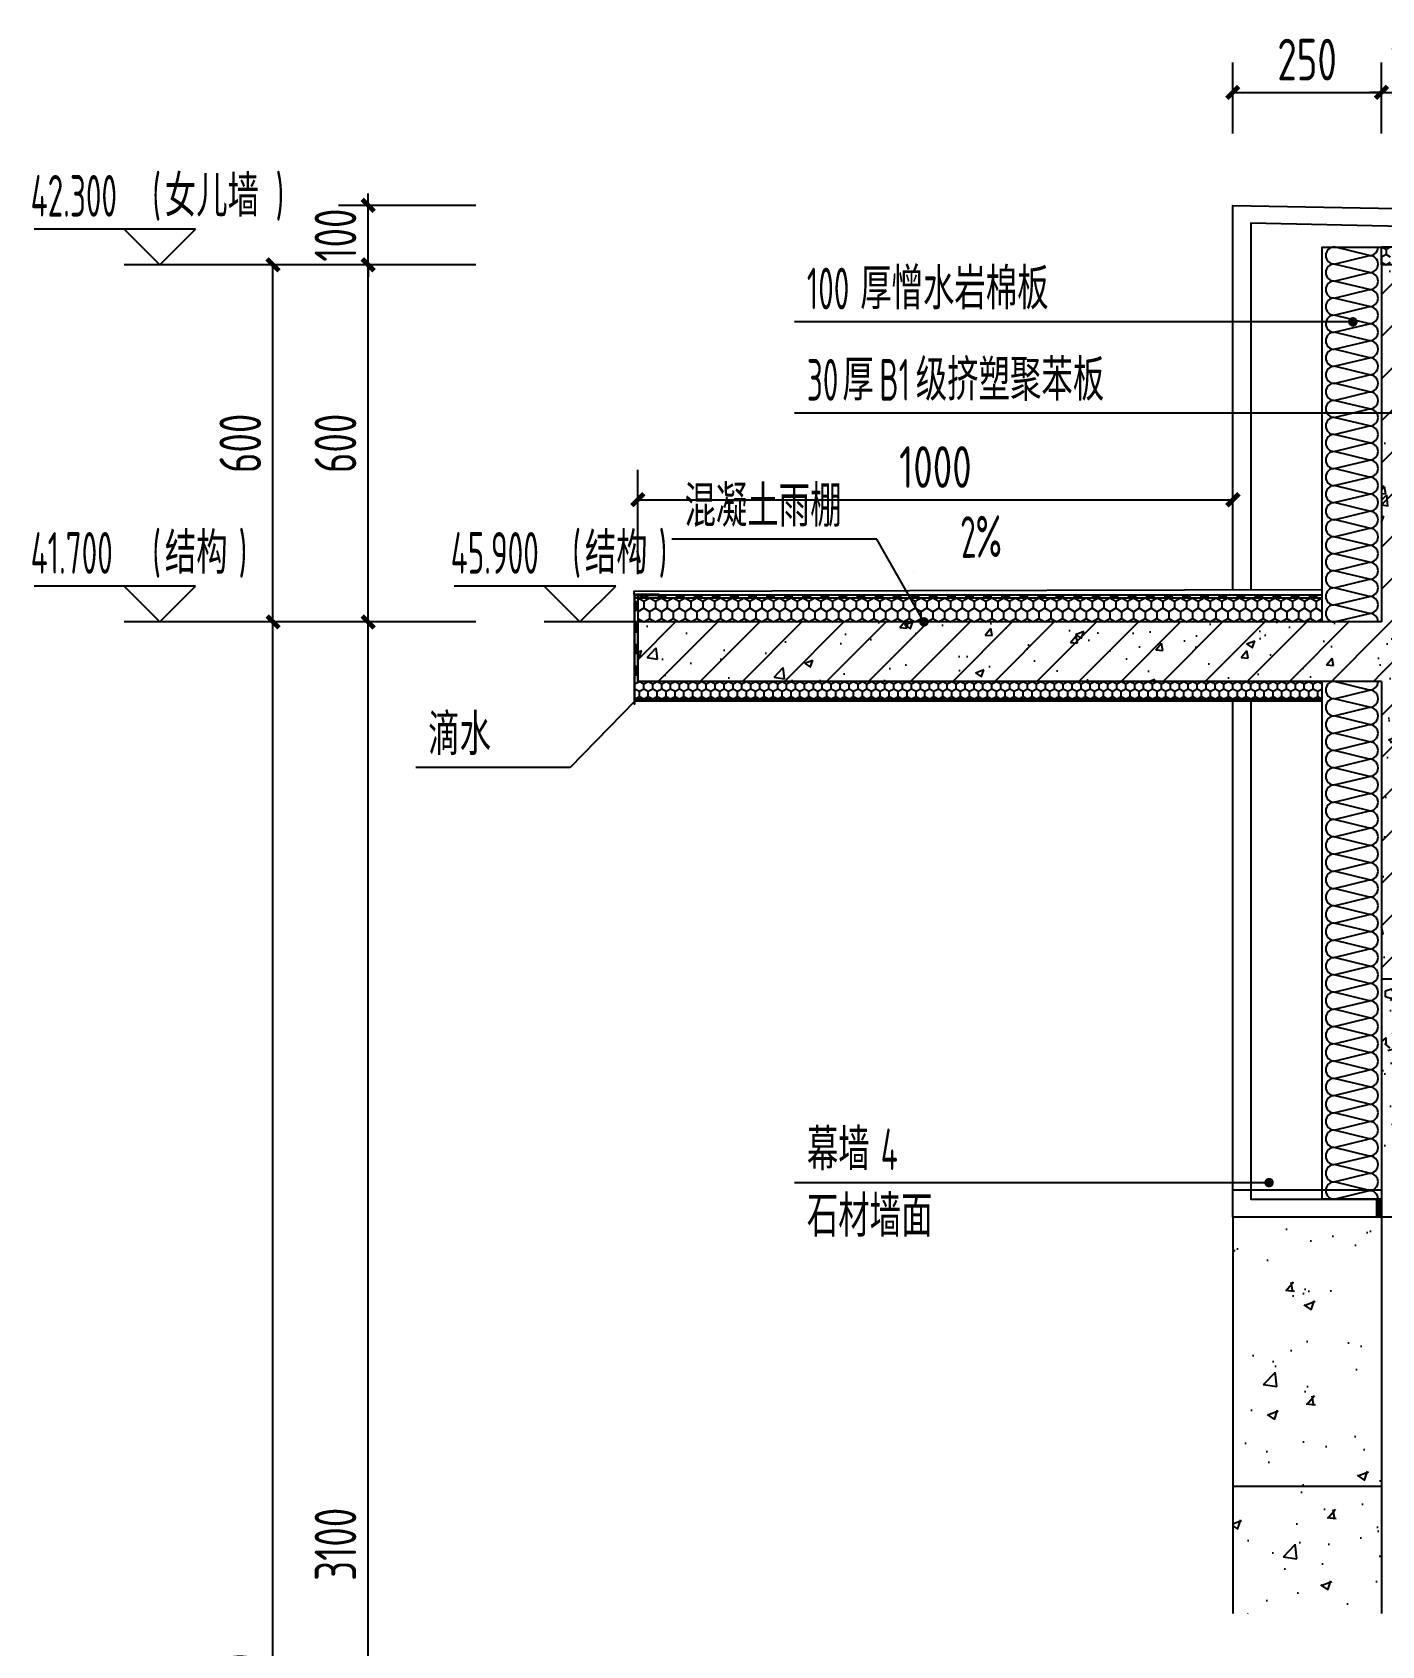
# Model space of a CAD drawing. Extents: x 198753 to 882193, y -399300 to 132460.
# Drawn here: x 385925 to 388193, y -201966 to -199255 of the extents above; entities that cross this region are included whole.
import ezdxf

# ---------------------------------------------------------------- set-up
doc = ezdxf.new("R2010")
doc.units = 0
doc.header["$LTSCALE"] = 1000
doc.header["$MEASUREMENT"] = 0
for name, color, linetype in [('01-标注_尺寸', 124, 'Continuous'), ('01-标注_标高', 200, 'Continuous'), ('01-标注_符号', 200, 'Continuous'), ('02-TEXT_标注', 130, 'Continuous'), ('05-填充_156', 156, 'Continuous'), ('05-填充_天正', 26, 'Continuous'), ('A-D-玻璃剖线', 130, 'Continuous'), ('A-D-金属剖线', 200, 'Continuous'), ('A-O_屋面', 201, 'Continuous'), ('A-O_防水层', 222, 'Continuous'), ('A-SUR_保温', 222, 'Continuous'), ('A_STR-砌块墙', 121, 'Continuous'), ('A_STR-砼墙', 51, 'Continuous'), ('A_STR-砼柱', 51, 'Continuous'), ('D_石材', 111, 'Continuous'), ('D_石材E', 114, 'Continuous'), ('钢龙骨', 173, 'Continuous')]:
    doc.layers.add(name, color=color, linetype=linetype)
doc.styles.add('_TCH_DIM', font='ROS1', dxfattribs={"width": 0.8, "bigfont": 'JD'})
doc.styles.add('_TCH_DIM_T3', font='ROS1', dxfattribs={"width": 0.8, "bigfont": 'JD'})
doc.dimstyles.new('_TCH_ARCH&&20', dxfattribs={"dimtxt": 70, "dimasz": 20, "dimexe": 50, "dimexo": 60, "dimgap": 20, "dimtad": 1, "dimdec": 0, "dimzin": 0, "dimdsep": 46, "dimtxsty": '_TCH_DIM_T3', "dimblk": 'ARCHTICK', "dimcen": 0.09, "dimclrt": 4, "dimazin": 2, "dimtfac": 1, "dimtdec": 0, "dimtix": 1, "dimtmove": 2, "dimatfit": 3, "dimfxl": 0, "dimtolj": 1, "dimtzin": 0, "dimarcsym": 0})
pattern_1 = [(45, (0, 0), (-35.355339, 35.355339), []), (50, (0, 0), (143.452037, -12.550427), [15, -165]), (355, (0, 0), (-27.750267, 150.438427), [12, -132]), (100.4514, (11.95, -1.05), (115.701876, 137.88791), [12.74804, -140.22842]), (46.1842, (0, 40), (213.44821, -33.1038), [22.5, -247.5]), (96.6356, (17.79, 37.24), (186.93254, 194.82357), [19.12206, -210.3426]), (351.1842, (0, 40), (186.93239, 194.82372), [18, -198]), (21, (20, 30), (119.38141, -80.523778), [15, -165]), (326, (20, 30), (48.663066, 145.03001), [12, -132]), (71.4514, (29.95, 23.29), (168.044526, 64.5061), [12.74804, -140.22842]), (37.5, (0, 0), (2.431971, 66.578771), [0, -130.4, 0, -134, 0, -132.5]), (7.5, (0, 0), (52.613907, 78.882342), [0, -76.4, 0, -127.4, 0, -50.5]), (327.5, (-44.6, 0), (106.764487, -4.5109743), [0, -50, 0, -156, 0, -207]), (317.5, (-64.6, 0), (116.637234, 20.020996), [0, -65, 0, -103.6, 0, -147])]

# ---------------------------------------------------------------- blocks, each defined once
blk = doc.blocks.new('$LinePat$岩棉板')
at = {"color": 0}
for p, q in [((0, -17), (12, -67)), ((12, -67), (24, -17))]:
    blk.add_line(p, q, dxfattribs=at)
for centre, start, end in [((12, -17), 0, 180), ((0, -67), 270, 0), ((24, -67), 180, 270)]:
    blk.add_arc(centre, 12, start, end, dxfattribs=at)
at = {"layer": 'Defpoints'}
blk.add_point((0, 0.1), dxfattribs=at)
at = {"layer": 'Defpoints', "color": 0}
blk.add_point((24, -84), dxfattribs=at)
blk = doc.blocks.new('_ArchTick')
at = {"color": 0, "linetype": 'ByBlock', "const_width": 0.4}
blk.add_lwpolyline([(-0.5, -0.5), (0.5, 0.5)], dxfattribs=at)
blk = doc.blocks.new('*D2001')
at = {"layer": '01-标注_尺寸', "color": 0, "lineweight": -2, "transparency": 16777216}
for p, q in [((387942.5, -199425), (387942.5, -199306)), ((388192.5, -199425), (388192.5, -199306)), ((387942.5, -199356), (388192.5, -199356))]:
    blk.add_line(p, q, dxfattribs=at)
at = {"layer": 'Defpoints', "color": 0, "transparency": 16777216}
for p in [(388192.5, -199356), (387942.5, -199485), (388192.5, -199485)]:
    blk.add_point(p, dxfattribs=at)
at = {"layer": '01-标注_尺寸', "color": 0, "lineweight": -2, "transparency": 16777216, "xscale": 20, "yscale": 20, "zscale": 20, "rotation": 180}
blk.add_blockref('_ArchTick', (387942.5, -199356), dxfattribs=at)
at = {"layer": '01-标注_尺寸', "color": 0, "lineweight": -2, "transparency": 16777216, "xscale": 20, "yscale": 20, "zscale": 20}
blk.add_blockref('_ArchTick', (388192.5, -199356), dxfattribs=at)
at = {"layer": '01-标注_尺寸', "color": 4, "transparency": 16777216, "insert": (388067.5, -199301), "char_height": 70, "attachment_point": 5, "style": '_TCH_DIM_T3'}
blk.add_mtext('\\A1;250', dxfattribs=at)
blk = doc.blocks.new('*D2002')
at = {"layer": '01-标注_尺寸', "color": 0, "lineweight": -2, "transparency": 16777216}
for p, q in [((388192.5, -199425), (388192.5, -199306)), ((388312.5, -199425), (388312.5, -199306)), ((388192.5, -199356), (388172.5, -199356)), ((388192.5, -199356), (388312.5, -199356)), ((388312.5, -199356), (388332.5, -199356))]:
    blk.add_line(p, q, dxfattribs=at)
at = {"layer": 'Defpoints', "color": 0, "transparency": 16777216}
for p in [(388312.5, -199356), (388192.5, -199485), (388312.5, -199485)]:
    blk.add_point(p, dxfattribs=at)
at = {"layer": '01-标注_尺寸', "color": 0, "lineweight": -2, "transparency": 16777216, "xscale": 20, "yscale": 20, "zscale": 20}
blk.add_blockref('_ArchTick', (388192.5, -199356), dxfattribs=at)
at = {"layer": '01-标注_尺寸', "color": 0, "lineweight": -2, "transparency": 16777216, "xscale": 20, "yscale": 20, "zscale": 20, "rotation": 180}
blk.add_blockref('_ArchTick', (388312.5, -199356), dxfattribs=at)
at = {"layer": '01-标注_尺寸', "color": 4, "transparency": 16777216, "insert": (388252.5, -199301), "char_height": 70, "attachment_point": 5, "style": '_TCH_DIM_T3'}
blk.add_mtext('\\A1;120', dxfattribs=at)
blk = doc.blocks.new('$LinePat$聚苯板')
at = {"color": 0}
for p, q in [((14.8, -8.6), (0, 0)), ((29.7, 0), (14.8, -8.6)), ((14.8, -25.7), (0, -34.3)), ((0, -34.3), (0, -51.4)), ((14.8, -8.6), (14.8, -25.7)), ((29.7, -34.3), (14.8, -25.7)), ((0, -51.4), (14.8, -60)), ((14.8, -60), (29.7, -51.4))]:
    blk.add_line(p, q, dxfattribs=at)
blk = doc.blocks.new('*D2006')
at = {"layer": '01-标注_尺寸', "color": 0, "lineweight": -2, "transparency": 16777216}
for p, q in [((386670.6, -200245.9), (386439.6, -200245.9)), ((386489.6, -203345.9), (386489.6, -200245.9)), ((386670.6, -203345.9), (386439.6, -203345.9))]:
    blk.add_line(p, q, dxfattribs=at)
at = {"layer": 'Defpoints', "color": 0, "transparency": 16777216}
for p in [(386489.6, -200245.9), (386730.6, -200245.9), (386730.6, -203345.9)]:
    blk.add_point(p, dxfattribs=at)
at = {"layer": '01-标注_尺寸', "color": 0, "lineweight": -2, "transparency": 16777216, "xscale": 20, "yscale": 20, "zscale": 20}
for p, rotation in [((386489.6, -200245.9), 90), ((386489.6, -203345.9), 270)]:
    blk.add_blockref('_ArchTick', p, dxfattribs=dict(at, rotation=rotation))
at = {"layer": '01-标注_尺寸', "color": 4, "transparency": 16777216, "insert": (386434.6, -201795.9), "char_height": 70, "attachment_point": 5, "rotation": 90, "style": '_TCH_DIM_T3'}
blk.add_mtext('\\A1;3100', dxfattribs=at)
blk = doc.blocks.new('*D2007')
at = {"layer": '01-标注_尺寸', "color": 0, "lineweight": -2, "transparency": 16777216}
for p, q in [((386670.6, -199645.9), (386439.6, -199645.9)), ((386489.6, -200245.9), (386489.6, -199645.9)), ((386670.6, -200245.9), (386439.6, -200245.9))]:
    blk.add_line(p, q, dxfattribs=at)
at = {"layer": 'Defpoints', "color": 0, "transparency": 16777216}
for p in [(386489.6, -199645.9), (386730.6, -199645.9), (386730.6, -200245.9)]:
    blk.add_point(p, dxfattribs=at)
at = {"layer": '01-标注_尺寸', "color": 0, "lineweight": -2, "transparency": 16777216, "xscale": 20, "yscale": 20, "zscale": 20}
for p, rotation in [((386489.6, -199645.9), 90), ((386489.6, -200245.9), 270)]:
    blk.add_blockref('_ArchTick', p, dxfattribs=dict(at, rotation=rotation))
at = {"layer": '01-标注_尺寸', "color": 4, "transparency": 16777216, "insert": (386434.6, -199945.9), "char_height": 70, "attachment_point": 5, "rotation": 90, "style": '_TCH_DIM_T3'}
blk.add_mtext('\\A1;600', dxfattribs=at)
blk = doc.blocks.new('*D2008')
at = {"layer": '01-标注_尺寸', "color": 0, "lineweight": -2, "transparency": 16777216}
for p, q in [((386670.6, -199545.9), (386439.6, -199545.9)), ((386489.6, -199545.9), (386489.6, -199525.9)), ((386489.6, -199645.9), (386489.6, -199545.9)), ((386670.6, -199645.9), (386439.6, -199645.9)), ((386489.6, -199645.9), (386489.6, -199665.9))]:
    blk.add_line(p, q, dxfattribs=at)
at = {"layer": 'Defpoints', "color": 0, "transparency": 16777216}
for p in [(386489.6, -199545.9), (386730.6, -199545.9), (386730.6, -199645.9)]:
    blk.add_point(p, dxfattribs=at)
at = {"layer": '01-标注_尺寸', "color": 0, "lineweight": -2, "transparency": 16777216, "xscale": 20, "yscale": 20, "zscale": 20}
for p, rotation in [((386489.6, -199545.9), 270), ((386489.6, -199645.9), 90)]:
    blk.add_blockref('_ArchTick', p, dxfattribs=dict(at, rotation=rotation))
at = {"layer": '01-标注_尺寸', "color": 4, "transparency": 16777216, "insert": (386434.6, -199595.9), "char_height": 70, "attachment_point": 5, "rotation": 90, "style": '_TCH_DIM_T3'}
blk.add_mtext('\\A1;100', dxfattribs=at)
blk = doc.blocks.new('*D2009')
at = {"layer": '01-标注_尺寸', "color": 0, "lineweight": -2, "transparency": 16777216}
for p, q in [((386942.8, -200165.8), (386942.8, -199990.6)), ((387942.8, -200165.8), (387942.8, -199990.6)), ((386942.8, -200040.6), (387942.8, -200040.6))]:
    blk.add_line(p, q, dxfattribs=at)
at = {"layer": 'Defpoints', "color": 0, "transparency": 16777216}
for p in [(387942.8, -200040.6), (386942.8, -200225.8), (387942.8, -200225.8)]:
    blk.add_point(p, dxfattribs=at)
at = {"layer": '01-标注_尺寸', "color": 0, "lineweight": -2, "transparency": 16777216, "xscale": 20, "yscale": 20, "zscale": 20, "rotation": 180}
blk.add_blockref('_ArchTick', (386942.8, -200040.6), dxfattribs=at)
at = {"layer": '01-标注_尺寸', "color": 0, "lineweight": -2, "transparency": 16777216, "xscale": 20, "yscale": 20, "zscale": 20}
blk.add_blockref('_ArchTick', (387942.8, -200040.6), dxfattribs=at)
at = {"layer": '01-标注_尺寸', "color": 4, "transparency": 16777216, "insert": (387442.8, -199985.6), "char_height": 70, "attachment_point": 5, "style": '_TCH_DIM_T3'}
blk.add_mtext('\\A1;1000', dxfattribs=at)
blk = doc.blocks.new('*D2010')
at = {"layer": '01-标注_尺寸', "color": 0, "lineweight": -2, "transparency": 16777216}
for p, q in [((386510.6, -200245.9), (386279.6, -200245.9)), ((386329.6, -203845.9), (386329.6, -200245.9)), ((386510.6, -203845.9), (386279.6, -203845.9))]:
    blk.add_line(p, q, dxfattribs=at)
at = {"layer": 'Defpoints', "color": 0, "transparency": 16777216}
for p in [(386329.6, -200245.9), (386570.6, -200245.9), (386570.6, -203845.9)]:
    blk.add_point(p, dxfattribs=at)
at = {"layer": '01-标注_尺寸', "color": 0, "lineweight": -2, "transparency": 16777216, "xscale": 20, "yscale": 20, "zscale": 20}
for p, rotation in [((386329.6, -200245.9), 90), ((386329.6, -203845.9), 270)]:
    blk.add_blockref('_ArchTick', p, dxfattribs=dict(at, rotation=rotation))
at = {"layer": '01-标注_尺寸', "color": 4, "transparency": 16777216, "insert": (386274.6, -202045.9), "char_height": 70, "attachment_point": 5, "rotation": 90, "style": '_TCH_DIM_T3'}
blk.add_mtext('\\A1;3600', dxfattribs=at)
blk = doc.blocks.new('*D2011')
at = {"layer": '01-标注_尺寸', "color": 0, "lineweight": -2, "transparency": 16777216}
for p, q in [((386510.6, -199645.9), (386279.6, -199645.9)), ((386329.6, -200245.9), (386329.6, -199645.9)), ((386510.6, -200245.9), (386279.6, -200245.9))]:
    blk.add_line(p, q, dxfattribs=at)
at = {"layer": 'Defpoints', "color": 0, "transparency": 16777216}
for p in [(386329.6, -199645.9), (386570.6, -199645.9), (386570.6, -200245.9)]:
    blk.add_point(p, dxfattribs=at)
at = {"layer": '01-标注_尺寸', "color": 0, "lineweight": -2, "transparency": 16777216, "xscale": 20, "yscale": 20, "zscale": 20}
for p, rotation in [((386329.6, -199645.9), 90), ((386329.6, -200245.9), 270)]:
    blk.add_blockref('_ArchTick', p, dxfattribs=dict(at, rotation=rotation))
at = {"layer": '01-标注_尺寸', "color": 4, "transparency": 16777216, "insert": (386274.6, -199945.9), "char_height": 70, "attachment_point": 5, "rotation": 90, "style": '_TCH_DIM_T3'}
blk.add_mtext('\\A1;600', dxfattribs=at)
blk = doc.blocks.new('$LinePat$防水层2')
at = {"color": 0}
blk.add_line((0, 0), (600, 0), dxfattribs=at)
blk.add_solid([(150, 0), (450, 0), (150, -100), (450, -100)], dxfattribs=at)

msp = doc.modelspace()

# ---------------------------------------------------------------- hatches: boundary and pattern name
at = {"layer": '05-填充_156'}
h = msp.add_hatch(dxfattribs=at)
h.set_pattern_fill('AR-CONC', color=256, scale=100)
h.set_pattern_definition([(50, (145635.42, 92399.07), (182.18467, -15.939086), [19.05, -209.55]), (355, (145635.42, 92399.07), (-35.24283, 191.05664), [15.24, -167.64]), (100.451, (145650.6, 92397.74), (146.9425, 175.11669), [16.19, -178.09]), (46.1842, (145635.42, 92449.87), (271.07904, -42.04233), [28.575, -314.325]), (96.6356, (145658, 92446.36), (237.40423, 247.42556), [24.285, -267.135]), (351.184, (145635.42, 92449.87), (237.4046, 247.42512), [22.86, -251.46]), (21, (145660.82, 92437.17), (151.61488, -102.26552), [19.05, -209.55]), (326, (145660.82, 92437.17), (61.80203, 184.18797), [15.24, -167.64]), (71.4514, (145673.45, 92428.64), (213.41649, 81.92286), [16.19, -178.09]), (37.5, (145635.42, 92399.067), (3.088603, 84.555039), [0, -165.608, 0, -170.18, 0, -168.275]), (7.5, (145635.42, 92399.07), (66.819663, 100.180575), [0, -97.028, 0, -161.798, 0, -64.135]), (327.5, (145578.776, 92399.07), (135.590595, -5.728744), [0, -63.5, 0, -198.12, 0, -262.89]), (317.5, (145553.38, 92399.07), (148.12918, 25.42649), [0, -82.55, 0, -131.572, 0, -186.69])])
h.paths.add_polyline_path([(387942.8, -201912.3), (388192.8, -201912.3), (388192.8, -201245.9), (387942.8, -201245.9)])
h.paths.add_polyline_path([(388192.8, -202199), (387942.8, -202199), (387942.8, -203445.9), (388192.8, -203445.9)])
at = {"layer": '05-填充_天正'}
h = msp.add_hatch(dxfattribs=at)
h.set_pattern_fill('钢筋混凝土', color=256, scale=20, style=0)
h.set_pattern_definition(pattern_1)
h.paths.add_polyline_path([(388192.8, -200245.9), (388312.8, -200245.9), (388312.8, -199645.9), (388192.8, -199645.9)])
h = msp.add_hatch(dxfattribs=at)
h.set_pattern_fill('钢筋混凝土', color=256, scale=20, style=0)
h.set_pattern_definition(pattern_1)
h.paths.add_polyline_path([(388192.8, -200345.9), (388192.8, -200245.9), (386942.8, -200245.9), (386942.8, -200345.9)])
h = msp.add_hatch(dxfattribs=at)
h.set_pattern_fill('钢筋混凝土', color=256, scale=20, style=0)
h.set_pattern_definition(pattern_1)
h.paths.add_polyline_path([(388192.8, -200845.9), (388492.8, -200845.9), (388492.8, -200245.9), (388192.8, -200245.9)])
h = msp.add_hatch(dxfattribs=at)
h.set_pattern_fill('加气混凝土', color=256, scale=20, style=0)
h.set_pattern_definition([(0, (70.8, -73.2), (120, 240), [0, -240]), (0, (-69.6, -105.6), (120, 240), [0, -240]), (0, (8.4, -108), (120, 240), [0, -240]), (0, (93.6, -37.2), (120, 240), [0, -240]), (0, (-6, -120), (120, 240), [0, -240]), (0, (117.6, 114), (120, 240), [0, -240]), (0, (44.4, 94.8), (120, 240), [0, -240]), (0, (82.8, 64.8), (120, 240), [0, -240]), (0, (-112.8, 60), (120, 240), [0, -240]), (0, (4.8, 49.2), (120, 240), [0, -240]), (0, (-40.8, -12), (120, 240), [0, -240]), (0, (-38.4, -102), (120, 240), [0, -240]), (0, (51.6, -111.6), (120, 240), [0, -240]), (0, (117.6, -6), (120, 240), [0, -240]), (0, (-106.8, -43.2), (120, 240), [0, -240]), (0, (-86.4, -2.4), (120, 240), [0, -240]), (0, (7.2, -19.2), (120, 240), [0, -240]), (0, (-26.4, -54), (120, 240), [0, -240]), (0, (-45.6, 25.2), (120, 240), [0, -240]), (0, (-15.6, 115.2), (120, 240), [0, -240]), (0, (-97.2, -93.6), (120, 240), [0, -240]), (0, (34.8, 66), (120, 240), [0, -240]), (0, (-76.8, 69.6), (120, 240), [0, -240]), (0, (-96, 100.8), (120, 240), [0, -240]), (130.601294, (102.857, 38.857), (-599.99999337, 720.00000315), [10.53662, -4414.8444]), (18.434949, (85.714, 43.43), (599.9999978, 239.9999982), [10.8421, -1507.05116]), (90, (85.71, 33.14), (120, 240), [10.28571, -469.71426]), (161.565051, (96, 29.714), (-600.000003, 239.999982), [10.8421, -1507.05116]), (53.130102, (96, 29.714), (120, 240), [11.42857, -1188.5714]), (135, (105.14, -92.57), (-120.000015, 239.999984), [9.69746, -669.12504]), (45, (91.43, -92.57), (120, 239.999999), [9.69746, -669.12504]), (135, (98.286, -99.43), (-120.000015, 239.999984), [9.69746, -669.12504]), (45, (98.286, -99.43), (120, 239.999999), [9.69746, -669.12504]), (116.56505, (-10.29, 68.57), (-2e-05, 479.99999), [12.77753, -255.5506]), (180, (-16, 80), (-120, 240), [13.71429, -226.2857]), (63.43495, (-35.43, 68.57), (1e-06, 480), [12.77753, -255.5506]), (116.56505, (-29.71, 57.14), (-2e-05, 479.99999), [12.77753, -255.5506]), (0, (-29.71, 57.14), (120, 240), [13.71429, -226.2857]), (63.43495, (-16, 57.14), (1e-06, 480), [12.77753, -255.5506]), (107.102728, (80, -12.571), (-359.99998624, 1200.00000194), [15.54454, -6513.161]), (143.972626, (75.429, 2.286), (-2279.9999711, 1679.9999981), [15.54454, -3248.808]), (180, (62.86, 11.43), (-120, 240), [14.85714, -225.14284]), (36.0273733, (35.429, 2.286), (2279.99998315, 1679.9999819), [15.54454, -3248.808]), (71.565051, (30.857, -11.43), (360.000002, 1199.999998), [14.45613, -1503.43712]), (107.102728, (35.429, -26.286), (-359.99998624, 1200.00000194), [15.54454, -6513.161]), (143.972626, (48, -35.429), (-2279.9999711, 1679.9999981), [15.54454, -3248.808]), (0, (48, -35.43), (120, 240), [14.85714, -225.14284]), (36.0273733, (62.857, -35.429), (2279.99998315, 1679.9999819), [15.54454, -3248.808]), (71.565051, (75.43, -26.286), (360.000002, 1199.999998), [14.45613, -1503.43712]), (150.255118, (82.286, 99.43), (-360.0000009, 239.999997), [9.21401, -1925.72784]), (90, (74.29, 94.86), (120, 240), [9.14286, -470.8571]), (29.744881, (74.286, 94.857), (360.0000002, 239.9999989), [9.21401, -1925.72784]), (116.56505, (26.29, -70.86), (-2e-05, 479.99999), [12.77753, -255.5506]), (168.690067, (20.571, -59.429), (-1080.0000008, 239.999994), [11.6549, -2435.8742]), (41.185925, (0, -65.143), (2999.99998182, 2639.99997692), [12.14874, -5090.3208]), (90, (0, -76.57), (120, 240), [11.42857, -468.5714]), (138.814074, (9.143, -84.571), (-2999.99994668, 2640.0000168), [12.14874, -5090.3208]), (16.6992442, (9.143, -84.571), (3959.9999702, 1199.99998743), [11.93178, -4999.415]), (60.945396, (20.571, -81.143), (119.99999968, 239.99999788), [11.76643, -4930.1358]), (109.983106, (-74.286, 29.714), (-600.00000226, 1679.99999555), [13.3768, -5604.879]), (155.556045, (-78.857, 42.286), (-1560.00000595, 719.99998504), [13.8092, -5786.0526]), (24.4439547, (-104, 42.286), (1560.00000078, 719.99999654), [13.8092, -5786.0526]), (70.0168934, (-108.571, 29.714), (600.0000018, 1679.99999583), [13.3768, -5604.879]), (109.983106, (-104, 17.143), (-600.00000226, 1679.99999555), [13.3768, -5604.879]), (160.016893, (-91.429, 12.571), (-600.0000004, 239.9999891), [13.3768, -2795.751]), (19.9831065, (-91.429, 12.571), (599.9999967, 239.9999996), [13.3768, -2795.751]), (70.0168934, (-78.857, 17.143), (600.0000018, 1679.99999583), [13.3768, -5604.879]), (122.005383, (14.857, 8), (-120.0000161, 239.9999877), [10.78169, -2253.3736]), (18.434949, (-1.143, 13.714), (599.9999978, 239.9999982), [10.8421, -1507.05116]), (90, (-1.14, 3.43), (120, 240), [10.28571, -469.71426]), (161.565051, (9.143, 0), (-600.000003, 239.999982), [10.8421, -1507.05116]), (54.4623222, (9.143, 0), (839.9999988, 1199.9999982), [9.83123, -4119.2846]), (116.56505, (-54.86, -50.29), (-2e-05, 479.99999), [12.77753, -255.5506]), (180, (-60.57, -38.86), (-120, 240), [12.57143, -227.42856]), (59.0362434, (-80, -50.286), (120.0000004, 239.9999988), [13.32789, -2785.5288]), (120.963756, (-73.143, -61.714), (-120.0000164, 239.999989), [13.32789, -2785.5288]), (0, (-73.14, -61.71), (120, 240), [12.57143, -227.42856]), (63.43495, (-60.57, -61.71), (1e-06, 480), [12.77753, -255.5506])])
h.paths.add_polyline_path([(388392.8, -200845.9), (388192.8, -200845.9), (388192.8, -201245.9), (388392.8, -201245.9)])

# ---------------------------------------------------------------- linework, layer by layer
at = {"layer": '01-标注_标高'}
for p, q in [((386199.6, -199585.9), (385928.3, -199585.9)), ((386139.6, -199645.9), (386079.6, -199585.9)), ((386139.6, -199645.9), (386199.6, -199585.9)), ((386279.6, -199645.9), (386079.6, -199645.9)), ((386199.6, -200185.9), (385928.3, -200185.9)), ((386139.6, -200245.9), (386079.6, -200185.9)), ((386139.6, -200245.9), (386199.6, -200185.9)), ((386905.5, -200185.9), (386634.2, -200185.9)), ((386845.5, -200245.9), (386785.5, -200185.9)), ((386845.5, -200245.9), (386905.5, -200185.9)), ((386279.6, -200245.9), (386079.6, -200245.9)), ((386985.5, -200245.9), (386785.5, -200245.9))]:
    msp.add_line(p, q, dxfattribs=at)
at = {"layer": '01-标注_符号'}
for p, q in [((387815.9, -199741.7), (387205.8, -199741.7)), ((388144.5, -199741.7), (387815.9, -199741.7)), ((387815.9, -199895.1), (387205.8, -199895.1)), ((388333.4, -199895.1), (387815.9, -199895.1)), ((387344.4, -200107), (387000.1, -200107)), ((387423.6, -200245.9), (387344.4, -200107)), ((386937.8, -200378.9), (386828.8, -200490.7)), ((386828.8, -200490.7), (386569.4, -200490.7)), ((387815.9, -201188.2), (387205.8, -201188.2)), ((388003.6, -201188.2), (387815.9, -201188.2))]:
    msp.add_line(p, q, dxfattribs=at)
for points in [[(388120, -199518.9, 0, 0, 0), (388278.7, -199526.5, 16, 0, 0), (388338.6, -199529.4, 0, 0, 0)], [(387624.6, -200155.2, 0, 0, 0), (387465.9, -200160.3, 16, 0, 0), (387406, -200162.3, 0, 0, 0)]]:
    msp.add_lwpolyline(points, format="xyseb", dxfattribs=at)
at = {"layer": '01-标注_符号', "const_width": 8}
for points in [[(388148.5, -199741.7, 1), (388140.5, -199741.7, 1)], [(387425.6, -200249.4, 1), (387421.7, -200242.4, 1)], [(388007.6, -201188.2, 1), (387999.6, -201188.2, 1)]]:
    msp.add_lwpolyline(points, format="xyb", close=True, dxfattribs=at)
at = {"layer": 'A-D-玻璃剖线'}
msp.add_line((388192.8, -201245.9), (388192.8, -201912.3), dxfattribs=at)
at = {"layer": 'A-D-金属剖线'}
msp.add_lwpolyline([(386937.8, -200378.6), (386937.8, -200200.9), (386977.8, -200200.9), (386977.8, -200199.9), (386936.8, -200199.9), (386936.8, -200383.6), (386937.8, -200383.6)], close=True, dxfattribs=at)
at = {"layer": 'A-O_屋面'}
for points in [[(386936.8, -200199.9), (386936.8, -200194.3), (388092.8, -200191.2)], [(388092.8, -200378.9), (386937.8, -200378.9)]]:
    msp.add_lwpolyline(points, dxfattribs=at)
at = {"layer": 'A-O_防水层'}
for p, q in [((388092.8, -200200.9), (386942.8, -200200.9)), ((388092.8, -200205.9), (386942.8, -200205.9))]:
    msp.add_line(p, q, dxfattribs=at)
at = {"layer": 'A-SUR_保温'}
msp.add_line((388192.8, -199645.9), (388192.8, -199615.9), dxfattribs=at)
for points in [[(388092.8, -200245.9), (388092.8, -199615.9), (388192.8, -199615.9)], [(388347.8, -199615.9), (388192.8, -199615.9)], [(388192.8, -201215.9), (388092.8, -201215.9), (388092.8, -200345.9)]]:
    msp.add_lwpolyline(points, dxfattribs=at)
at = {"layer": 'A-SUR_保温', "color": 26}
msp.add_lwpolyline([(388092.8, -200375.9), (386937.8, -200375.9)], dxfattribs=at)
at = {"layer": 'A_STR-砌块墙'}
for p in [(388192.8, -200845.9), (388392.8, -201245.9)]:
    msp.add_line(p, (388192.8, -201245.9), dxfattribs=at)
at = {"layer": 'A_STR-砼墙'}
for p, q in [((388192.8, -199645.9), (388192.8, -200245.9)), ((388312.8, -199645.9), (388192.8, -199645.9)), ((388192.8, -200245.9), (386942.8, -200245.9)), ((386942.8, -200345.9), (386942.8, -200245.9)), ((388192.8, -200345.9), (386942.8, -200345.9))]:
    msp.add_line(p, q, dxfattribs=at)
at = {"layer": 'A_STR-砼柱'}
for p, q in [((388192.8, -200345.9), (388192.8, -200845.9)), ((388192.8, -200845.9), (388492.8, -200845.9))]:
    msp.add_line(p, q, dxfattribs=at)
at = {"layer": 'D_石材'}
for points in [[(387942.8, -200191.6), (387942.8, -199545.9), (388462.5, -199555.9), (388462.5, -199695.9), (388432.5, -199695.9), (388432.5, -199585.9), (387972.8, -199575.9), (387972.8, -200191.5)], [(387972.8, -200378.9), (387972.8, -201215.9), (388192.8, -201215.9), (388192.8, -201245.9), (387942.8, -201245.9), (387942.8, -200378.9)]]:
    msp.add_lwpolyline(points, dxfattribs=at)
at = {"layer": 'D_石材E'}
for p, q in [((387942.8, -201200.3), (388192.8, -201200.3)), ((387942.8, -201245.9), (387942.8, -201912.3)), ((387942.8, -201698.1), (388192.8, -201698.1))]:
    msp.add_line(p, q, dxfattribs=at)
at = {"layer": '钢龙骨', "const_width": 10}
msp.add_lwpolyline([(388187.7, -201245.9), (388187.7, -201216.2)], dxfattribs=at)

# ---------------------------------------------------------------- block references
at = {"layer": 'A-O_防水层', "yscale": 0.05, "zscale": 0.05}
for p, xscale, rotation in [((386968.2, -200205.9), 0.05065789473672723, 179.9999999999942), ((386942.8, -200200.9), 0.06041666666671517, 269.999999999954), ((386998.6, -200205.9), 0.05065789473672723, 179.9999999999942), ((387029, -200205.9), 0.05065789473672723, 179.9999999999942), ((387059.4, -200205.9), 0.05065789473672723, 179.9999999999942), ((387089.8, -200205.9), 0.05065789473672723, 179.9999999999942), ((387120.1, -200205.9), 0.05065789473672723, 179.9999999999942), ((387150.5, -200205.9), 0.05065789473672723, 179.9999999999942), ((387180.9, -200205.9), 0.05065789473672723, 179.9999999999942), ((387211.3, -200205.9), 0.05065789473672723, 179.9999999999942), ((387241.7, -200205.9), 0.05065789473672723, 179.9999999999942), ((387272.1, -200205.9), 0.05065789473672723, 179.9999999999942), ((387302.5, -200205.9), 0.05065789473672723, 179.9999999999942), ((387332.9, -200205.9), 0.05065789473672723, 179.9999999999942), ((387363.3, -200205.9), 0.05065789473672723, 179.9999999999942), ((387393.7, -200205.9), 0.05065789473672723, 179.9999999999942), ((387424.1, -200205.9), 0.05065789473672723, 179.9999999999942), ((387454.5, -200205.9), 0.05065789473672723, 179.9999999999942), ((387484.9, -200205.9), 0.05065789473672723, 179.9999999999942), ((387515.3, -200205.9), 0.05065789473672723, 179.9999999999942), ((387545.7, -200205.9), 0.05065789473672723, 179.9999999999942), ((387576.1, -200205.9), 0.05065789473672723, 179.9999999999942), ((387606.5, -200205.9), 0.05065789473672723, 179.9999999999942), ((387636.9, -200205.9), 0.05065789473672723, 179.9999999999942), ((387667.3, -200205.9), 0.05065789473672723, 179.9999999999942), ((387697.6, -200205.9), 0.05065789473672723, 179.9999999999942), ((387728, -200205.9), 0.05065789473672723, 179.9999999999942), ((387758.4, -200205.9), 0.05065789473672723, 179.9999999999942), ((387788.8, -200205.9), 0.05065789473672723, 179.9999999999942), ((387819.2, -200205.9), 0.05065789473672723, 179.9999999999942), ((387849.6, -200205.9), 0.05065789473672723, 179.9999999999942), ((387880, -200205.9), 0.05065789473672723, 179.9999999999942), ((387910.4, -200205.9), 0.05065789473672723, 179.9999999999942), ((387940.8, -200205.9), 0.05065789473672723, 179.9999999999942), ((387971.2, -200205.9), 0.05065789473672723, 179.9999999999942), ((388001.6, -200205.9), 0.05065789473672723, 179.9999999999942), ((388032, -200205.9), 0.05065789473672723, 179.9999999999942), ((388062.4, -200205.9), 0.05065789473672723, 179.9999999999942), ((388092.8, -200205.9), 0.05065789473672723, 179.9999999999942), ((386942.8, -200237.2), 0.06041666666671517, 269.999999999954), ((386942.8, -200273.4), 0.06041666666671517, 269.999999999954), ((386942.8, -200309.7), 0.06041666666671517, 269.999999999954)]:
    msp.add_blockref('$LinePat$防水层2', p, dxfattribs=dict(at, xscale=xscale, rotation=rotation))
at = {"layer": 'A-SUR_保温', "yscale": 1.188379012465143, "zscale": 1.188379012465143}
for p, xscale, rotation in [((388092.8, -199644.5), 1.193181817180224, 89.9999999997565), ((388092.8, -199673.2), 1.193181817180224, 89.9999999997565), ((388092.8, -199701.8), 1.193181817180224, 89.9999999997565), ((388092.8, -199730.4), 1.193181817180224, 89.9999999997565), ((388092.8, -199759.1), 1.193181817180224, 89.9999999997565), ((388092.8, -199787.7), 1.193181817180224, 89.9999999997565), ((388092.8, -199816.4), 1.193181817180224, 89.9999999997565), ((388092.8, -199845), 1.193181817180224, 89.9999999997565), ((388092.8, -199873.6), 1.193181817180224, 89.9999999997565), ((388092.8, -199902.3), 1.193181817180224, 89.9999999997565), ((388092.8, -199930.9), 1.193181817180224, 89.9999999997565), ((388092.8, -199959.5), 1.193181817180224, 89.9999999997565), ((388092.8, -199988.2), 1.193181817180224, 89.9999999997565), ((388092.8, -200016.8), 1.193181817180224, 89.9999999997565), ((388092.8, -200045.4), 1.193181817180224, 89.9999999997565), ((388092.8, -200074.1), 1.193181817180224, 89.9999999997565), ((388092.8, -200102.7), 1.193181817180224, 89.9999999997565), ((388092.8, -200131.4), 1.193181817180224, 89.9999999997565), ((388092.8, -200160), 1.193181817180224, 89.9999999997565), ((388092.8, -200188.6), 1.193181817180224, 89.9999999997565), ((388092.8, -200217.3), 1.193181817180224, 89.9999999997565), ((388092.8, -200245.9), 1.193181817180224, 89.9999999997565), ((388092.8, -200374.9), 1.208333332324893, 90.00000000033732), ((388092.8, -200403.9), 1.208333332324893, 90.00000000033732), ((388092.8, -200432.9), 1.208333332324893, 90.00000000033732), ((388092.8, -200461.9), 1.208333332324893, 90.00000000033732), ((388092.8, -200490.9), 1.208333332324893, 90.00000000033732), ((388092.8, -200519.9), 1.208333332324893, 90.00000000033732), ((388092.8, -200548.9), 1.208333332324893, 90.00000000033732), ((388092.8, -200577.9), 1.208333332324893, 90.00000000033732), ((388092.8, -200606.9), 1.208333332324893, 90.00000000033732), ((388092.8, -200635.9), 1.208333332324893, 90.00000000033732), ((388092.8, -200664.9), 1.208333332324893, 90.00000000033732), ((388092.8, -200693.9), 1.208333332324893, 90.00000000033732), ((388092.8, -200722.9), 1.208333332324893, 90.00000000033732), ((388092.8, -200751.9), 1.208333332324893, 90.00000000033732), ((388092.8, -200780.9), 1.208333332324893, 90.00000000033732), ((388092.8, -200809.9), 1.208333332324893, 90.00000000033732), ((388092.8, -200838.9), 1.208333332324893, 90.00000000033732), ((388092.8, -200867.9), 1.208333332324893, 90.00000000033732), ((388092.8, -200896.9), 1.208333332324893, 90.00000000033732), ((388092.8, -200925.9), 1.208333332324893, 90.00000000033732), ((388092.8, -200954.9), 1.208333332324893, 90.00000000033732), ((388092.8, -200983.9), 1.208333332324893, 90.00000000033732), ((388092.8, -201012.9), 1.208333332324893, 90.00000000033732), ((388092.8, -201041.9), 1.208333332324893, 90.00000000033732), ((388092.8, -201070.9), 1.208333332324893, 90.00000000033732), ((388092.8, -201099.9), 1.208333332324893, 90.00000000033732), ((388092.8, -201128.9), 1.208333332324893, 90.00000000033732), ((388092.8, -201157.9), 1.208333332324893, 90.00000000033732), ((388092.8, -201186.9), 1.208333332324893, 90.00000000033732), ((388092.8, -201215.9), 1.208333332324893, 90.00000000033732)]:
    msp.add_blockref('$LinePat$岩棉板', p, dxfattribs=dict(at, xscale=xscale, rotation=rotation))
at = {"layer": 'A-SUR_保温', "color": 26, "xscale": 0.505181485568187, "yscale": 0.5, "zscale": 0.5}
msp.add_blockref('$LinePat$聚苯板', (388192.8, -199615.9), dxfattribs=at)
at = {"layer": 'A-SUR_保温', "color": 26}
for p, xscale, yscale, zscale, rotation in [((386942.8, -200205.9), 0.6677686303111119, 0.6666666666666666, 0.6666666666666666, 359.9999999999971), ((386962.6, -200205.9), 0.6677686303111119, 0.6666666666666666, 0.6666666666666666, 359.9999999999971), ((386982.4, -200205.9), 0.6677686303111119, 0.6666666666666666, 0.6666666666666666, 359.9999999999971), ((387002.3, -200205.9), 0.6677686303111119, 0.6666666666666666, 0.6666666666666666, 359.9999999999971), ((387022.1, -200205.9), 0.6677686303111119, 0.6666666666666666, 0.6666666666666666, 359.9999999999971), ((387041.9, -200205.9), 0.6677686303111119, 0.6666666666666666, 0.6666666666666666, 359.9999999999971), ((387061.7, -200205.9), 0.6677686303111119, 0.6666666666666666, 0.6666666666666666, 359.9999999999971), ((387081.6, -200205.9), 0.6677686303111119, 0.6666666666666666, 0.6666666666666666, 359.9999999999971), ((387101.4, -200205.9), 0.6677686303111119, 0.6666666666666666, 0.6666666666666666, 359.9999999999971), ((387121.2, -200205.9), 0.6677686303111119, 0.6666666666666666, 0.6666666666666666, 359.9999999999971), ((387141.1, -200205.9), 0.6677686303111119, 0.6666666666666666, 0.6666666666666666, 359.9999999999971), ((387160.9, -200205.9), 0.6677686303111119, 0.6666666666666666, 0.6666666666666666, 359.9999999999971), ((387180.7, -200205.9), 0.6677686303111119, 0.6666666666666666, 0.6666666666666666, 359.9999999999971), ((387200.5, -200205.9), 0.6677686303111119, 0.6666666666666666, 0.6666666666666666, 359.9999999999971), ((387220.4, -200205.9), 0.6677686303111119, 0.6666666666666666, 0.6666666666666666, 359.9999999999971), ((387240.2, -200205.9), 0.6677686303111119, 0.6666666666666666, 0.6666666666666666, 359.9999999999971), ((387260, -200205.9), 0.6677686303111119, 0.6666666666666666, 0.6666666666666666, 359.9999999999971), ((387279.8, -200205.9), 0.6677686303111119, 0.6666666666666666, 0.6666666666666666, 359.9999999999971), ((387299.7, -200205.9), 0.6677686303111119, 0.6666666666666666, 0.6666666666666666, 359.9999999999971), ((387319.5, -200205.9), 0.6677686303111119, 0.6666666666666666, 0.6666666666666666, 359.9999999999971), ((387339.3, -200205.9), 0.6677686303111119, 0.6666666666666666, 0.6666666666666666, 359.9999999999971), ((387359.2, -200205.9), 0.6677686303111119, 0.6666666666666666, 0.6666666666666666, 359.9999999999971), ((387379, -200205.9), 0.6677686303111119, 0.6666666666666666, 0.6666666666666666, 359.9999999999971), ((387398.8, -200205.9), 0.6677686303111119, 0.6666666666666666, 0.6666666666666666, 359.9999999999971), ((387418.6, -200205.9), 0.6677686303111119, 0.6666666666666666, 0.6666666666666666, 359.9999999999971), ((387438.5, -200205.9), 0.6677686303111119, 0.6666666666666666, 0.6666666666666666, 359.9999999999971), ((387458.3, -200205.9), 0.6677686303111119, 0.6666666666666666, 0.6666666666666666, 359.9999999999971), ((387478.1, -200205.9), 0.6677686303111119, 0.6666666666666666, 0.6666666666666666, 359.9999999999971), ((387498, -200205.9), 0.6677686303111119, 0.6666666666666666, 0.6666666666666666, 359.9999999999971), ((387517.8, -200205.9), 0.6677686303111119, 0.6666666666666666, 0.6666666666666666, 359.9999999999971), ((387537.6, -200205.9), 0.6677686303111119, 0.6666666666666666, 0.6666666666666666, 359.9999999999971), ((387557.4, -200205.9), 0.6677686303111119, 0.6666666666666666, 0.6666666666666666, 359.9999999999971), ((387577.3, -200205.9), 0.6677686303111119, 0.6666666666666666, 0.6666666666666666, 359.9999999999971), ((387597.1, -200205.9), 0.6677686303111119, 0.6666666666666666, 0.6666666666666666, 359.9999999999971), ((387616.9, -200205.9), 0.6677686303111119, 0.6666666666666666, 0.6666666666666666, 359.9999999999971), ((387636.7, -200205.9), 0.6677686303111119, 0.6666666666666666, 0.6666666666666666, 359.9999999999971), ((387656.6, -200205.9), 0.6677686303111119, 0.6666666666666666, 0.6666666666666666, 359.9999999999971), ((387676.4, -200205.9), 0.6677686303111119, 0.6666666666666666, 0.6666666666666666, 359.9999999999971), ((387696.2, -200205.9), 0.6677686303111119, 0.6666666666666666, 0.6666666666666666, 359.9999999999971), ((387716.1, -200205.9), 0.6677686303111119, 0.6666666666666666, 0.6666666666666666, 359.9999999999971), ((387735.9, -200205.9), 0.6677686303111119, 0.6666666666666666, 0.6666666666666666, 359.9999999999971), ((387755.7, -200205.9), 0.6677686303111119, 0.6666666666666666, 0.6666666666666666, 359.9999999999971), ((387775.5, -200205.9), 0.6677686303111119, 0.6666666666666666, 0.6666666666666666, 359.9999999999971), ((387795.4, -200205.9), 0.6677686303111119, 0.6666666666666666, 0.6666666666666666, 359.9999999999971), ((387815.2, -200205.9), 0.6677686303111119, 0.6666666666666666, 0.6666666666666666, 359.9999999999971), ((387835, -200205.9), 0.6677686303111119, 0.6666666666666666, 0.6666666666666666, 359.9999999999971), ((387854.8, -200205.9), 0.6677686303111119, 0.6666666666666666, 0.6666666666666666, 359.9999999999971), ((387874.7, -200205.9), 0.6677686303111119, 0.6666666666666666, 0.6666666666666666, 359.9999999999971), ((387894.5, -200205.9), 0.6677686303111119, 0.6666666666666666, 0.6666666666666666, 359.9999999999971), ((387914.3, -200205.9), 0.6677686303111119, 0.6666666666666666, 0.6666666666666666, 359.9999999999971), ((387934.2, -200205.9), 0.6677686303111119, 0.6666666666666666, 0.6666666666666666, 359.9999999999971), ((387954, -200205.9), 0.6677686303111119, 0.6666666666666666, 0.6666666666666666, 359.9999999999971), ((387973.8, -200205.9), 0.6677686303111119, 0.6666666666666666, 0.6666666666666666, 359.9999999999971), ((387993.6, -200205.9), 0.6677686303111119, 0.6666666666666666, 0.6666666666666666, 359.9999999999971), ((388013.5, -200205.9), 0.6677686303111119, 0.6666666666666666, 0.6666666666666666, 359.9999999999971), ((388033.3, -200205.9), 0.6677686303111119, 0.6666666666666666, 0.6666666666666666, 359.9999999999971), ((388053.1, -200205.9), 0.6677686303111119, 0.6666666666666666, 0.6666666666666666, 359.9999999999971), ((388073, -200205.9), 0.6677686303111119, 0.6666666666666666, 0.6666666666666666, 359.9999999999971), ((386937.8, -200375.9), -0.5051814855402251, 0.5, 0.5, 180), ((386952.8, -200375.9), -0.5051814855402251, 0.5, 0.5, 180), ((386967.8, -200375.9), -0.5051814855402251, 0.5, 0.5, 180), ((386982.8, -200375.9), -0.5051814855402251, 0.5, 0.5, 180), ((386997.8, -200375.9), -0.5051814855402251, 0.5, 0.5, 180), ((387012.8, -200375.9), -0.5051814855402251, 0.5, 0.5, 180), ((387027.8, -200375.9), -0.5051814855402251, 0.5, 0.5, 180), ((387042.8, -200375.9), -0.5051814855402251, 0.5, 0.5, 180), ((387057.8, -200375.9), -0.5051814855402251, 0.5, 0.5, 180), ((387072.8, -200375.9), -0.5051814855402251, 0.5, 0.5, 180), ((387087.8, -200375.9), -0.5051814855402251, 0.5, 0.5, 180), ((387102.8, -200375.9), -0.5051814855402251, 0.5, 0.5, 180), ((387117.8, -200375.9), -0.5051814855402251, 0.5, 0.5, 180), ((387132.8, -200375.9), -0.5051814855402251, 0.5, 0.5, 180), ((387147.8, -200375.9), -0.5051814855402251, 0.5, 0.5, 180), ((387162.8, -200375.9), -0.5051814855402251, 0.5, 0.5, 180), ((387177.8, -200375.9), -0.5051814855402251, 0.5, 0.5, 180), ((387192.8, -200375.9), -0.5051814855402251, 0.5, 0.5, 180), ((387207.8, -200375.9), -0.5051814855402251, 0.5, 0.5, 180), ((387222.8, -200375.9), -0.5051814855402251, 0.5, 0.5, 180), ((387237.8, -200375.9), -0.5051814855402251, 0.5, 0.5, 180), ((387252.8, -200375.9), -0.5051814855402251, 0.5, 0.5, 180), ((387267.8, -200375.9), -0.5051814855402251, 0.5, 0.5, 180), ((387282.8, -200375.9), -0.5051814855402251, 0.5, 0.5, 180), ((387297.8, -200375.9), -0.5051814855402251, 0.5, 0.5, 180), ((387312.8, -200375.9), -0.5051814855402251, 0.5, 0.5, 180), ((387327.8, -200375.9), -0.5051814855402251, 0.5, 0.5, 180), ((387342.8, -200375.9), -0.5051814855402251, 0.5, 0.5, 180), ((387357.8, -200375.9), -0.5051814855402251, 0.5, 0.5, 180), ((387372.8, -200375.9), -0.5051814855402251, 0.5, 0.5, 180), ((387387.8, -200375.9), -0.5051814855402251, 0.5, 0.5, 180), ((387402.8, -200375.9), -0.5051814855402251, 0.5, 0.5, 180), ((387417.8, -200375.9), -0.5051814855402251, 0.5, 0.5, 180), ((387432.8, -200375.9), -0.5051814855402251, 0.5, 0.5, 180), ((387447.8, -200375.9), -0.5051814855402251, 0.5, 0.5, 180), ((387462.8, -200375.9), -0.5051814855402251, 0.5, 0.5, 180), ((387477.8, -200375.9), -0.5051814855402251, 0.5, 0.5, 180), ((387492.8, -200375.9), -0.5051814855402251, 0.5, 0.5, 180), ((387507.8, -200375.9), -0.5051814855402251, 0.5, 0.5, 180), ((387522.8, -200375.9), -0.5051814855402251, 0.5, 0.5, 180), ((387537.8, -200375.9), -0.5051814855402251, 0.5, 0.5, 180), ((387552.8, -200375.9), -0.5051814855402251, 0.5, 0.5, 180), ((387567.8, -200375.9), -0.5051814855402251, 0.5, 0.5, 180), ((387582.8, -200375.9), -0.5051814855402251, 0.5, 0.5, 180), ((387597.8, -200375.9), -0.5051814855402251, 0.5, 0.5, 180), ((387612.8, -200375.9), -0.5051814855402251, 0.5, 0.5, 180), ((387627.8, -200375.9), -0.5051814855402251, 0.5, 0.5, 180), ((387642.8, -200375.9), -0.5051814855402251, 0.5, 0.5, 180), ((387657.8, -200375.9), -0.5051814855402251, 0.5, 0.5, 180), ((387672.8, -200375.9), -0.5051814855402251, 0.5, 0.5, 180), ((387687.8, -200375.9), -0.5051814855402251, 0.5, 0.5, 180), ((387702.8, -200375.9), -0.5051814855402251, 0.5, 0.5, 180), ((387717.8, -200375.9), -0.5051814855402251, 0.5, 0.5, 180), ((387732.8, -200375.9), -0.5051814855402251, 0.5, 0.5, 180), ((387747.8, -200375.9), -0.5051814855402251, 0.5, 0.5, 180), ((387762.8, -200375.9), -0.5051814855402251, 0.5, 0.5, 180), ((387777.8, -200375.9), -0.5051814855402251, 0.5, 0.5, 180), ((387792.8, -200375.9), -0.5051814855402251, 0.5, 0.5, 180), ((387807.8, -200375.9), -0.5051814855402251, 0.5, 0.5, 180), ((387822.8, -200375.9), -0.5051814855402251, 0.5, 0.5, 180), ((387837.8, -200375.9), -0.5051814855402251, 0.5, 0.5, 180), ((387852.8, -200375.9), -0.5051814855402251, 0.5, 0.5, 180), ((387867.8, -200375.9), -0.5051814855402251, 0.5, 0.5, 180), ((387882.8, -200375.9), -0.5051814855402251, 0.5, 0.5, 180), ((387897.8, -200375.9), -0.5051814855402251, 0.5, 0.5, 180), ((387912.8, -200375.9), -0.5051814855402251, 0.5, 0.5, 180), ((387927.8, -200375.9), -0.5051814855402251, 0.5, 0.5, 180), ((387942.8, -200375.9), -0.5051814855402251, 0.5, 0.5, 180), ((387957.8, -200375.9), -0.5051814855402251, 0.5, 0.5, 180), ((387972.8, -200375.9), -0.5051814855402251, 0.5, 0.5, 180), ((387987.8, -200375.9), -0.5051814855402251, 0.5, 0.5, 180), ((388002.8, -200375.9), -0.5051814855402251, 0.5, 0.5, 180), ((388017.8, -200375.9), -0.5051814855402251, 0.5, 0.5, 180), ((388032.8, -200375.9), -0.5051814855402251, 0.5, 0.5, 180), ((388047.8, -200375.9), -0.5051814855402251, 0.5, 0.5, 180), ((388062.8, -200375.9), -0.5051814855402251, 0.5, 0.5, 180), ((388077.8, -200375.9), -0.5051814855402251, 0.5, 0.5, 180)]:
    msp.add_blockref('$LinePat$聚苯板', p, dxfattribs=dict(at, xscale=xscale, yscale=yscale, zscale=zscale, rotation=rotation))

# ---------------------------------------------------------------- texts
at = {"layer": '02-TEXT_标注', "style": '_TCH_DIM'}
for s, height, width, p in [('42.300', 70, 0.64, (385922.3, -199564.9)), ('(', 70, 0.64, (386126.9, -199564.9)), ('女儿墙', 69.46, 0.8, (386147.8, -199564.9)), (')', 70, 0.64, (386334.1, -199564.9)), ('100', 70, 0.64, (387226.8, -199720.7)), ('厚憎水岩棉板', 69.46, 0.8, (387316.4, -199720.7)), ('30', 70, 0.64, (387226.8, -199874.1)), ('厚', 69.5, 0.8, (387286.5, -199874.1)), ('B1', 70, 0.64, (387348.6, -199874.1)), ('级挤塑聚苯板', 69.46, 0.8, (387409.8, -199874.1)), ('混凝土雨棚', 69.46, 0.8, (387021.1, -200086)), ('41.700', 70, 0.64, (385922.3, -200164.9)), ('(', 70, 0.64, (386126.9, -200164.9)), ('结构', 69.46, 0.8, (386147.8, -200164.9)), (')', 70, 0.64, (386272, -200164.9)), ('45.900', 70, 0.64, (386628.2, -200164.9)), ('(', 70, 0.64, (386832.8, -200164.9)), ('结构', 69.46, 0.8, (386853.7, -200164.9)), (')', 70, 0.64, (386977.9, -200164.9)), ('滴水', 69.46, 0.8, (386590.4, -200469.7)), ('幕墙', 69.46, 0.8, (387226.8, -201167.2)), ('4', 70, 0.64, (387351, -201167.2)), ('石材墙面', 69.46, 0.8, (387226.8, -201279.2))]:
    msp.add_text(s, height=height, dxfattribs=dict(at, width=width)).set_placement(p)
at = {"layer": '02-TEXT_标注', "style": '_TCH_DIM', "width": 0.64}
msp.add_text('2%', height=70, rotation=1.854, dxfattribs=at).set_placement((387486.2, -200138.7))

# ---------------------------------------------------------------- dimensions: what is measured, and where the dimension line sits
at = {"layer": '01-标注_尺寸'}
for p1, p2, distance, picture, middle in [((387942.5, -199485), (388192.5, -199485), 129, '*D2001', (388067.5, -199301)), ((388192.5, -199485), (388312.5, -199485), 129, '*D2002', (388252.5, -199301)), ((386730.6, -199645.9), (386730.6, -199545.9), 241, '*D2008', (386434.6, -199595.9)), ((386570.6, -200245.9), (386570.6, -199645.9), 241, '*D2011', (386274.6, -199945.9)), ((386730.6, -200245.9), (386730.6, -199645.9), 241, '*D2007', (386434.6, -199945.9)), ((386942.8, -200225.8), (387942.8, -200225.8), 185.2, '*D2009', (387442.8, -199985.6)), ((386570.6, -203845.9), (386570.6, -200245.9), 241, '*D2010', (386274.6, -202045.9)), ((386730.6, -203345.9), (386730.6, -200245.9), 241, '*D2006', (386434.6, -201795.9))]:
    dim = msp.add_aligned_dim(p1=p1, p2=p2, distance=distance, dimstyle='_TCH_ARCH&&20', dxfattribs=at)
    dim.commit()
    dim.dimension.update_dxf_attribs({"geometry": picture, "text_midpoint": middle})

doc.saveas('drawing.dxf')
